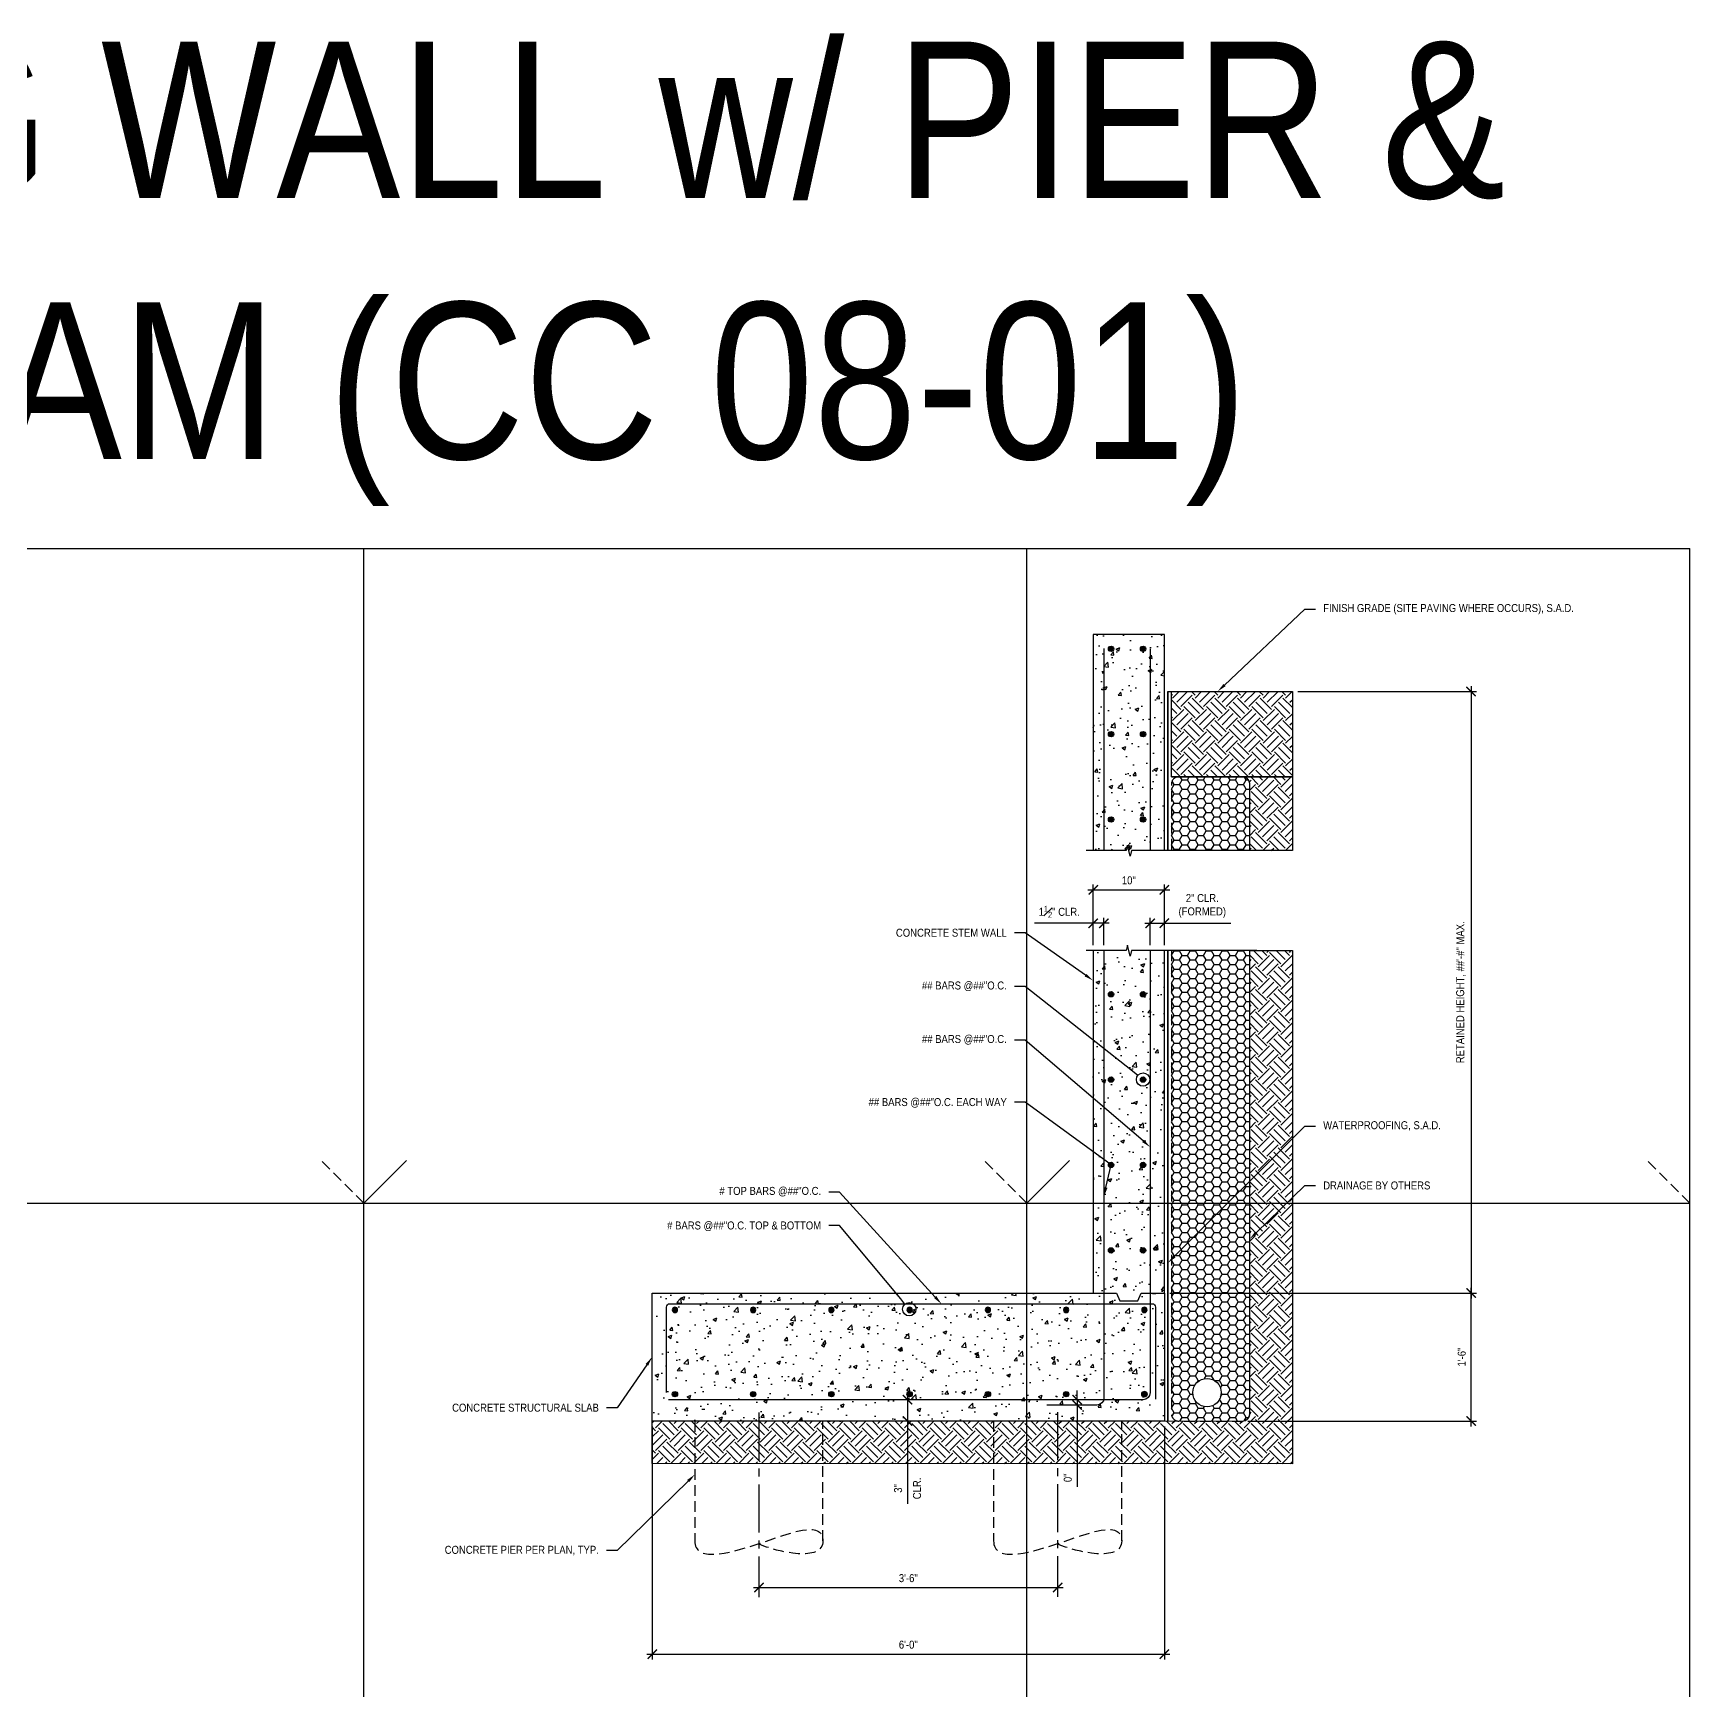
# Model space of a CAD drawing. Header units: inches. Extents: x -2661 to 42767, y -1222 to 9099.
# Drawn here: x 84.8 to 318.2, y 1591 to 1824 of the extents above; entities that cross this region are included whole.
import ezdxf
from ezdxf import colors
from ezdxf.entities.mleader import LeaderData, LeaderLine
from ezdxf.math import Vec2, Vec3

# ---------------------------------------------------------------- set-up
doc = ezdxf.new("R2010")
doc.units = ezdxf.units.IN
doc.header["$LTSCALE"] = 12
doc.header["$MEASUREMENT"] = 0
doc.header["$PDMODE"] = 3
for name, pattern in [('CENTER2', [1.125, 0.75, -0.125, 0.125, -0.125]), ('HIDDEN', [0.375, 0.25, -0.125]), ('HIDDEN2', [0.1875, 0.125, -0.0625])]:
    doc.linetypes.add(name, pattern=pattern)
doc.layers.get('0').update_dxf_attribs({"linetype": 'CONTINUOUS'})
doc.layers.get('DefPoints').update_dxf_attribs({"color": 251, "linetype": 'CONTINUOUS'})
for name, color, linetype in [('S-ANNO-DIMS', 2, 'CONTINUOUS'), ('S-ANNO-NOTE', 4, 'CONTINUOUS'), ('S-BREAK', 2, 'CONTINUOUS'), ('S-CONC', 4, 'CONTINUOUS'), ('S-GRADE', 3, 'CONTINUOUS'), ('S-GRID', 1, 'CENTER2'), ('S-MEMBRANE', 6, 'HIDDEN'), ('S-REBAR', 7, 'CONTINUOUS')]:
    doc.layers.add(name, color=color, linetype=linetype)
doc.layers.add('S-ANNO-GRID-NONPLOT', color=251, linetype='CONTINUOUS', plot=False)
doc.layers.add('S-ANNO-NONPLOT', color=253, linetype='CONTINUOUS', plot=False, transparency=0.5)
doc.layers.add('S-HATCH-SOIL', color=7, linetype='CONTINUOUS', true_color=0x8f8f8f, transparency=0.8)
doc.layers.add('S-HATCH2', color=2, linetype='CONTINUOUS', transparency=0.5)
doc.styles.add('Arial', font='arial.ttf', dxfattribs={"width": 0.85})
doc.dimstyles.new('DIM-12_Se', dxfattribs={"dimscale": 12, "dimtxt": 0.09375, "dimasz": 0.109375, "dimexe": 0.0625, "dimexo": 0.0625, "dimgap": 0.0625, "dimtad": 1, "dimdec": 4, "dimzin": 11, "dimdsep": 46, "dimlunit": 4, "dimtxsty": 'Arial', "dimblk": 'ARCHTICK', "dimcen": 0.125, "dimdle": 0.0625, "dimclrd": 256, "dimclre": 256, "dimclrt": 4, "dimadec": 0, "dimazin": 0, "dimtfac": 0.75, "dimtdec": 4, "dimtmove": 0, "dimatfit": 3, "dimfxl": 1, "dimfrac": 1, "dimtolj": 1, "dimtzin": 0, "dimarcsym": 0})

# ---------------------------------------------------------------- blocks, each defined once
blk = doc.blocks.new('Se_24x36_STARTERS_GRID')
for p, q in [((-279.63, 276), (-186.42, 276)), ((-186.42, -92), (-186.42, 276)), ((-186.42, 276), (-93.21, 276)), ((-93.21, -92), (-93.21, 276)), ((-93.21, 276), (0, 276)), ((0, 184), (0, 276)), ((-186.42, 184), (-180.42, 190)), ((-93.21, 184), (-87.21, 190)), ((-279.63, 184), (-186.42, 184)), ((-186.42, 184), (-93.21, 184)), ((-93.21, 184), (0, 184)), ((0, 92), (0, 184))]:
    blk.add_line(p, q)
at = {"linetype": 'HIDDEN2'}
for p, q in [((-186.42, 184), (-192.42, 190)), ((-93.21, 184), (-99.21, 190)), ((0, 184), (-6, 190))]:
    blk.add_line(p, q, dxfattribs=at)
blk = doc.blocks.new('*U521')
h = blk.add_hatch(color=256)
h.dxf.hatch_style = 1
h.paths.add_polyline_path([(0.375, 0, 1), (-0.375, 0, 1)])
at = {"color": 0}
blk.add_circle((0, 0), 0.375, dxfattribs=at)
blk = doc.blocks.new('*U226')
at = {"color": 0, "linetype": 'ByBlock'}
blk.add_open_spline([(0, 0), (0, -2.97), (9.04, -0.78), (17.92, 3.04), (18.01, 0), (18.01, -3.04), (11.7, -1.6), (8.9, -0.41)], degree=3, knots=[0, 0, 0, 0, 8.908055, 18.018583, 18.018583, 18.018583, 27.129112, 27.129112, 27.129112, 27.129112], dxfattribs=at)
blk = doc.blocks.new('_ARCHTICK')
at = {"color": 0, "linetype": 'ByBlock', "const_width": 0.15}
blk.add_lwpolyline([(-0.5, -0.5), (0.5, 0.5)], dxfattribs=at)
blk = doc.blocks.new('*D2153')
at = {"layer": 'DefPoints', "color": 0, "transparency": 16777216}
for p in [(171.87, 1628.9), (243.87, 1628.9), (243.87, 1596.13)]:
    blk.add_point(p, dxfattribs=at)
at = {"layer": 'S-ANNO-DIMS', "lineweight": -2, "transparency": 16777216}
for p, q in [((171.87, 1628.15), (171.87, 1595.38)), ((243.87, 1628.15), (243.87, 1595.38)), ((171.12, 1596.13), (244.62, 1596.13))]:
    blk.add_line(p, q, dxfattribs=at)
at = {"layer": 'S-ANNO-DIMS', "lineweight": -2, "transparency": 16777216, "xscale": 1.3125, "yscale": 1.3125, "zscale": 1.3125, "rotation": 180}
blk.add_blockref('_ARCHTICK', (171.87, 1596.13), dxfattribs=at)
at = {"layer": 'S-ANNO-DIMS', "lineweight": -2, "transparency": 16777216, "xscale": 1.3125, "yscale": 1.3125, "zscale": 1.3125}
blk.add_blockref('_ARCHTICK', (243.87, 1596.13), dxfattribs=at)
at = {"layer": 'S-ANNO-DIMS', "color": 4, "transparency": 16777216, "insert": (207.87, 1597.46), "char_height": 1.125, "attachment_point": 5, "style": 'Arial'}
blk.add_mtext('\\A1;6\'-0"', dxfattribs=at)
blk = doc.blocks.new('*D2133')
at = {"layer": 'DefPoints', "color": 0, "transparency": 16777216}
for p in [(186.87, 1605.49), (228.87, 1605.49), (228.87, 1605.49)]:
    blk.add_point(p, dxfattribs=at)
at = {"layer": 'S-ANNO-DIMS', "lineweight": -2, "transparency": 16777216}
blk.add_line((186.12, 1605.49), (229.62, 1605.49), dxfattribs=at)
at = {"layer": 'S-ANNO-DIMS', "lineweight": -2, "transparency": 16777216, "xscale": 1.3125, "yscale": 1.3125, "zscale": 1.3125, "rotation": 180}
blk.add_blockref('_ARCHTICK', (186.87, 1605.49), dxfattribs=at)
at = {"layer": 'S-ANNO-DIMS', "lineweight": -2, "transparency": 16777216, "xscale": 1.3125, "yscale": 1.3125, "zscale": 1.3125}
blk.add_blockref('_ARCHTICK', (228.87, 1605.49), dxfattribs=at)
at = {"layer": 'S-ANNO-DIMS', "color": 4, "transparency": 16777216, "insert": (207.87, 1606.81), "char_height": 1.125, "attachment_point": 5, "style": 'Arial'}
blk.add_mtext('\\A1;3\'-6"', dxfattribs=at)
blk = doc.blocks.new('*D2134')
at = {"layer": 'DefPoints', "color": 0, "transparency": 16777216}
for p in [(261.87, 1731.47), (243.87, 1646.9), (286.99, 1646.9)]:
    blk.add_point(p, dxfattribs=at)
at = {"layer": 'S-ANNO-DIMS', "lineweight": -2, "transparency": 16777216}
for p, q in [((262.62, 1731.47), (287.74, 1731.47)), ((286.99, 1732.22), (286.99, 1646.15)), ((244.62, 1646.9), (287.74, 1646.9))]:
    blk.add_line(p, q, dxfattribs=at)
at = {"layer": 'S-ANNO-DIMS', "lineweight": -2, "transparency": 16777216, "xscale": 1.3125, "yscale": 1.3125, "zscale": 1.3125}
for p, rotation in [((286.99, 1731.47), 90), ((286.99, 1646.9), 270)]:
    blk.add_blockref('_ARCHTICK', p, dxfattribs=dict(at, rotation=rotation))
at = {"layer": 'S-ANNO-DIMS', "color": 4, "transparency": 16777216, "insert": (285.56, 1689.18), "char_height": 1.125, "attachment_point": 5, "rotation": 90, "style": 'Arial'}
blk.add_mtext('\\A1;RETAINED HEIGHT, ##\'-#" MAX.', dxfattribs=at)
blk = doc.blocks.new('*D2135')
at = {"layer": 'DefPoints', "color": 0, "transparency": 16777216}
for p in [(286.99, 1646.9), (286.99, 1646.9), (254.87, 1628.9)]:
    blk.add_point(p, dxfattribs=at)
at = {"layer": 'S-ANNO-DIMS', "lineweight": -2, "transparency": 16777216}
for p, q in [((286.99, 1628.15), (286.99, 1647.65)), ((255.62, 1628.9), (287.74, 1628.9))]:
    blk.add_line(p, q, dxfattribs=at)
at = {"layer": 'S-ANNO-DIMS', "lineweight": -2, "transparency": 16777216, "xscale": 1.3125, "yscale": 1.3125, "zscale": 1.3125}
for p, rotation in [((286.99, 1646.9), 90), ((286.99, 1628.9), 270)]:
    blk.add_blockref('_ARCHTICK', p, dxfattribs=dict(at, rotation=rotation))
at = {"layer": 'S-ANNO-DIMS', "color": 4, "transparency": 16777216, "insert": (285.67, 1637.9), "char_height": 1.125, "attachment_point": 5, "rotation": 90, "style": 'Arial'}
blk.add_mtext('\\A1;1\'-6"', dxfattribs=at)
blk = doc.blocks.new('_DotBlank')
at = {"color": 0, "lineweight": -2}
blk.add_line((-0.5, 0), (-1, 0), dxfattribs=at)
blk.add_circle((0, 0), 0.5, dxfattribs=at)
blk = doc.blocks.new('*D2136')
at = {"layer": 'DefPoints', "color": 0, "transparency": 16777216}
for p in [(207.87, 1631.9), (207.77, 1628.9), (207.87, 1628.9)]:
    blk.add_point(p, dxfattribs=at)
at = {"layer": 'S-ANNO-DIMS', "lineweight": -2, "transparency": 16777216}
for p, q in [((207.12, 1631.9), (207.02, 1631.9)), ((207.77, 1632.65), (207.77, 1628.9)), ((207.12, 1628.9), (207.02, 1628.9)), ((207.77, 1628.9), (207.77, 1617.25))]:
    blk.add_line(p, q, dxfattribs=at)
at = {"layer": 'S-ANNO-DIMS', "lineweight": -2, "transparency": 16777216, "xscale": 1.3125, "yscale": 1.3125, "zscale": 1.3125}
for p, rotation in [((207.77, 1631.9), 90), ((207.77, 1628.9), 270)]:
    blk.add_blockref('_ARCHTICK', p, dxfattribs=dict(at, rotation=rotation))
at = {"layer": 'S-ANNO-DIMS', "color": 4, "transparency": 16777216, "char_height": 1.125, "attachment_point": 5, "rotation": 90, "style": 'Arial'}
for s, insert in [('\\A1;3"', (206.44, 1619.43)), ('\\A1;CLR.', (209.1, 1619.43))]:
    blk.add_mtext(s, dxfattribs=dict(at, insert=insert))
blk = doc.blocks.new('*D2137')
at = {"layer": 'DefPoints', "color": 0, "transparency": 16777216}
for p in [(231.62, 1631.9), (231.62, 1631.15), (231.62, 1631.15)]:
    blk.add_point(p, dxfattribs=at)
at = {"layer": 'S-ANNO-DIMS', "lineweight": -2, "transparency": 16777216}
for p, q in [((231.62, 1631.9), (231.62, 1633.21)), ((231.62, 1631.9), (231.62, 1631.15)), ((231.62, 1631.15), (231.62, 1619.63))]:
    blk.add_line(p, q, dxfattribs=at)
at = {"layer": 'S-ANNO-DIMS', "lineweight": -2, "transparency": 16777216, "xscale": 1.3125, "yscale": 1.3125, "zscale": 1.3125}
for p, rotation in [((231.62, 1631.9), 270), ((231.62, 1631.15), 90)]:
    blk.add_blockref('_ARCHTICK', p, dxfattribs=dict(at, rotation=rotation))
at = {"layer": 'S-ANNO-DIMS', "color": 4, "transparency": 16777216, "insert": (230.29, 1620.93), "char_height": 1.125, "attachment_point": 5, "rotation": 90, "style": 'Arial'}
blk.add_mtext('\\A1;0"', dxfattribs=at)
blk = doc.blocks.new('*D2138')
at = {"layer": 'DefPoints', "color": 0, "transparency": 16777216}
for p in [(243.87, 1698.88), (241.87, 1695.04), (243.87, 1695.04)]:
    blk.add_point(p, dxfattribs=at)
at = {"layer": 'S-ANNO-DIMS', "lineweight": -2, "transparency": 16777216}
for p, q in [((241.12, 1698.88), (243.87, 1698.88)), ((241.87, 1695.79), (241.87, 1699.63)), ((243.87, 1695.79), (243.87, 1699.63)), ((243.87, 1698.88), (253.23, 1698.88))]:
    blk.add_line(p, q, dxfattribs=at)
at = {"layer": 'S-ANNO-DIMS', "lineweight": -2, "transparency": 16777216, "xscale": 1.3125, "yscale": 1.3125, "zscale": 1.3125, "rotation": 180}
blk.add_blockref('_ARCHTICK', (241.87, 1698.88), dxfattribs=at)
at = {"layer": 'S-ANNO-DIMS', "lineweight": -2, "transparency": 16777216, "xscale": 1.3125, "yscale": 1.3125, "zscale": 1.3125}
blk.add_blockref('_ARCHTICK', (243.87, 1698.88), dxfattribs=at)
at = {"layer": 'S-ANNO-DIMS', "color": 4, "transparency": 16777216, "insert": (249.2, 1701.32), "char_height": 1.125, "attachment_point": 5, "style": 'Arial'}
blk.add_mtext('\\A1;2" CLR.\\P(FORMED)', dxfattribs=at)
blk = doc.blocks.new('*D2139')
at = {"layer": 'DefPoints', "color": 0, "transparency": 16777216}
for p in [(243.87, 1703.59), (233.87, 1695.04), (243.87, 1695.04)]:
    blk.add_point(p, dxfattribs=at)
at = {"layer": 'S-ANNO-DIMS', "lineweight": -2, "transparency": 16777216}
for p, q in [((233.12, 1703.59), (244.62, 1703.59)), ((233.87, 1695.79), (233.87, 1704.34)), ((243.87, 1695.79), (243.87, 1704.34))]:
    blk.add_line(p, q, dxfattribs=at)
at = {"layer": 'S-ANNO-DIMS', "lineweight": -2, "transparency": 16777216, "xscale": 1.3125, "yscale": 1.3125, "zscale": 1.3125, "rotation": 180}
blk.add_blockref('_ARCHTICK', (233.87, 1703.59), dxfattribs=at)
at = {"layer": 'S-ANNO-DIMS', "lineweight": -2, "transparency": 16777216, "xscale": 1.3125, "yscale": 1.3125, "zscale": 1.3125}
blk.add_blockref('_ARCHTICK', (243.87, 1703.59), dxfattribs=at)
at = {"layer": 'S-ANNO-DIMS', "color": 4, "transparency": 16777216, "insert": (238.87, 1704.91), "char_height": 1.125, "attachment_point": 5, "style": 'Arial'}
blk.add_mtext('\\A1;10"', dxfattribs=at)
blk = doc.blocks.new('*D2140')
at = {"layer": 'DefPoints', "color": 0, "transparency": 16777216}
for p in [(233.87, 1698.88), (233.87, 1698.88), (235.37, 1695.04)]:
    blk.add_point(p, dxfattribs=at)
at = {"layer": 'S-ANNO-DIMS', "lineweight": -2, "transparency": 16777216}
for p, q in [((233.87, 1698.88), (225.62, 1698.88)), ((236.12, 1698.88), (233.87, 1698.88)), ((235.37, 1695.79), (235.37, 1699.63))]:
    blk.add_line(p, q, dxfattribs=at)
at = {"layer": 'S-ANNO-DIMS', "lineweight": -2, "transparency": 16777216, "xscale": 1.3125, "yscale": 1.3125, "zscale": 1.3125, "rotation": 180}
blk.add_blockref('_ARCHTICK', (233.87, 1698.88), dxfattribs=at)
at = {"layer": 'S-ANNO-DIMS', "lineweight": -2, "transparency": 16777216, "xscale": 1.3125, "yscale": 1.3125, "zscale": 1.3125}
blk.add_blockref('_ARCHTICK', (235.37, 1698.88), dxfattribs=at)
at = {"layer": 'S-ANNO-DIMS', "color": 4, "transparency": 16777216, "insert": (229.09, 1700.49), "char_height": 1.125, "attachment_point": 5, "style": 'Arial'}
blk.add_mtext('\\A1;1{\\H0.75x;\\S1#2;}" CLR.', dxfattribs=at)
blk = doc.blocks.new('*U2124')
at = {"layer": 'S-REBAR', "linetype": 'ByBlock'}
blk.add_blockref('*U521', (0, 0), dxfattribs=at)
blk = doc.blocks.new('*U2125')
at = {"layer": 'S-REBAR', "color": 0, "linetype": 'ByBlock', "lineweight": -2, "transparency": 16777216}
for p in [(0, 0), (0, -12), (0, -24)]:
    blk.add_blockref('*U2124', p, dxfattribs=at)
blk = doc.blocks.new('*U2122')
at = {"layer": 'S-REBAR', "linetype": 'ByBlock'}
blk.add_blockref('*U521', (0, 0), dxfattribs=at)
blk = doc.blocks.new('*U2126')
at = {"layer": 'S-REBAR', "color": 0, "linetype": 'ByBlock', "lineweight": -2, "transparency": 16777216}
for p in [(0, 36), (0, 24), (0, 12), (0, 0)]:
    blk.add_blockref('*U2122', p, dxfattribs=at)
blk = doc.blocks.new('*U2127')
at = {"layer": 'S-REBAR', "linetype": 'ByBlock'}
blk.add_blockref('*U521', (0, 0), dxfattribs=at)
blk = doc.blocks.new('*U2128')
at = {"layer": 'S-REBAR', "color": 0, "linetype": 'ByBlock', "lineweight": -2, "transparency": 16777216}
for p in [(0, 36), (0, 24), (0, 12), (0, 0)]:
    blk.add_blockref('*U2127', p, dxfattribs=at)
blk = doc.blocks.new('*U2131')
at = {"layer": 'S-REBAR', "linetype": 'ByBlock'}
blk.add_blockref('*U521', (0, 0), dxfattribs=at)
blk = doc.blocks.new('*U2123')
at = {"layer": 'S-REBAR', "color": 0, "linetype": 'ByBlock', "lineweight": -2, "transparency": 16777216}
for p in [(-66, 0), (-55, 0), (-44, 0), (-33, 0), (-22, 0), (-11, 0), (0, 0)]:
    blk.add_blockref('*U2131', p, dxfattribs=at)
blk = doc.blocks.new('*U2129')
at = {"layer": 'S-REBAR', "linetype": 'ByBlock'}
blk.add_blockref('*U521', (0, 0), dxfattribs=at)
blk = doc.blocks.new('*U2130')
at = {"layer": 'S-REBAR', "color": 0, "linetype": 'ByBlock', "lineweight": -2, "transparency": 16777216}
for p in [(-66, 0), (-55, 0), (-44, 0), (-33, 0), (-22, 0), (-11, 0), (0, 0)]:
    blk.add_blockref('*U2129', p, dxfattribs=at)
blk = doc.blocks.new('*U2132')
at = {"layer": 'S-REBAR', "linetype": 'ByBlock'}
blk.add_blockref('*U521', (0, 0), dxfattribs=at)
blk = doc.blocks.new('*U2121')
at = {"layer": 'S-REBAR', "color": 0, "linetype": 'ByBlock', "lineweight": -2, "transparency": 16777216}
for p in [(0, 0), (0, -12), (0, -24)]:
    blk.add_blockref('*U2132', p, dxfattribs=at)

msp = doc.modelspace()

# ---------------------------------------------------------------- hatches: boundary and pattern name
at = {"layer": 'S-HATCH-SOIL'}
h = msp.add_hatch(dxfattribs=at)
h.set_pattern_fill('EARTH', color=256, scale=9, angle=45, style=0)
h.set_pattern_definition([(45, (-2188.0133, -268.9315), (2e-16, 3.1819805), [2.25, -2.25]), (45, (-2188.61, -268.335), (2e-16, 3.1819805), [2.25, -2.25]), (45, (-2189.2066, -267.7383), (2e-16, 3.1819805), [2.25, -2.25]), (135, (-2189.2066, -267.3406), (-3.1819805, 7e-16), [2.25, -2.25]), (135, (-2188.61, -266.744), (-3.1819805, 7e-16), [2.25, -2.25]), (135, (-2188.0133, -266.1473), (-3.1819805, 7e-16), [2.25, -2.25])])
h.paths.add_polyline_path([(244.86703, 1719.46662), (244.86703, 1731.46662), (257.86703, 1731.46662), (261.86703, 1731.46662), (261.86703, 1725.46662), (261.86703, 1719.46662)])
h = msp.add_hatch(dxfattribs=at)
h.set_pattern_fill('EARTH', color=256, scale=9, angle=45, style=0)
h.set_pattern_definition([(45, (-2179.1377, -154.1903), (2e-16, 3.1819805), [2.25, -2.25]), (45, (-2179.7343, -153.5937), (2e-16, 3.1819805), [2.25, -2.25]), (45, (-2180.331, -152.997), (2e-16, 3.1819805), [2.25, -2.25]), (135, (-2180.331, -152.5993), (-3.1819805, 7e-16), [2.25, -2.25]), (135, (-2179.7343, -152.0027), (-3.1819805, 7e-16), [2.25, -2.25]), (135, (-2179.1377, -151.406), (-3.1819805, 7e-16), [2.25, -2.25])])
edge = h.paths.add_edge_path()
edge.add_line((255.86703, 1709.08896), (255.86703, 1718.46662))
edge.add_arc((254.86703, 1718.46662), 1, 360, 450)
edge.add_line((254.86703, 1719.46662), (244.86703, 1719.46662))
edge.add_line((244.86703, 1719.46662), (261.86703, 1719.46662))
edge.add_line((261.86703, 1719.46662), (261.86703, 1709.08896))
edge.add_line((261.86703, 1709.08896), (255.86703, 1709.08896))
h = msp.add_hatch(dxfattribs=at)
h.set_pattern_fill('HONEY', color=256, scale=6, style=0)
h.set_pattern_definition([(0, (-2179.1377, -154.1903), (1.125, 0.64951905), [0.75, -1.5]), (120, (-2179.1377, -154.1903), (-1.125, 0.64951905), [0.75, -1.5]), (60, (-2179.1377, -154.1903), (2e-16, 1.2990381), [-1.5, 0.75])])
h.paths.add_polyline_path([(255.86703, 1709.08896), (255.86703, 1718.46662, 0.414213562), (254.86703, 1719.46662), (245.86703, 1719.46662, 0.414213562), (244.86703, 1718.46662), (244.86703, 1709.08896)])
h = msp.add_hatch(dxfattribs=at)
h.set_pattern_fill('EARTH', color=256, scale=9, angle=45, style=0)
h.set_pattern_definition([(45, (-2179.1377, -176.2426), (2e-16, 3.1819805), [2.25, -2.25]), (45, (-2179.7343, -175.646), (2e-16, 3.1819805), [2.25, -2.25]), (45, (-2180.331, -175.0493), (2e-16, 3.1819805), [2.25, -2.25]), (135, (-2180.331, -174.6516), (-3.1819805, 7e-16), [2.25, -2.25]), (135, (-2179.7343, -174.055), (-3.1819805, 7e-16), [2.25, -2.25]), (135, (-2179.1377, -173.4583), (-3.1819805, 7e-16), [2.25, -2.25])])
edge = h.paths.add_edge_path()
edge.add_line((261.86703, 1695.03669), (261.86703, 1622.89862))
edge.add_line((261.86703, 1622.89862), (171.86578, 1622.92714))
edge.add_line((171.86578, 1622.92714), (171.86578, 1628.92714))
edge.add_line((171.86578, 1628.92714), (254.86703, 1628.89862))
edge.add_arc((254.86703, 1629.89862), 1, 270, 360)
edge.add_line((255.86703, 1629.89862), (255.86703, 1695.03669))
edge.add_line((255.86703, 1695.03669), (261.86703, 1695.03669))
h = msp.add_hatch(dxfattribs=at)
h.set_pattern_fill('HONEY', color=256, scale=6, style=0)
h.set_pattern_definition([(0, (-2179.1377, -176.24256), (1.125, 0.64951905), [0.75, -1.5]), (120, (-2179.1377, -176.24256), (-1.125, 0.64951905), [0.75, -1.5]), (60, (-2179.1377, -176.24256), (2e-16, 1.2990381), [-1.5, 0.75])])
h.paths.add_polyline_path([(244.86703, 1629.89862, 0.414213562), (245.86703, 1628.89862), (254.86703, 1628.89862, 0.414213562), (255.86703, 1629.89862), (255.86703, 1695.03669), (244.86703, 1695.03669)])
edge = h.paths.add_edge_path(flags=0)
edge.add_arc((249.86703, 1632.89862), 2, 180, 360)
edge.add_arc((249.86703, 1632.89862), 2, 0, 180)
at = {"layer": 'S-HATCH2'}
h = msp.add_hatch(dxfattribs=at)
h.set_pattern_fill('AR-CONC', color=256, scale=0.75, style=0)
h.set_pattern_definition([(50, (-1929.993, 483.0233), (5.379451, -0.470641), [0.5625, -6.1875]), (355, (-1929.993, 483.0233), (-1.040635, 5.641441), [0.45, -4.95]), (100.45144, (-1929.545, 482.984), (4.338816, 5.1708), [0.478051, -5.258566]), (46.1842, (-1929.993, 484.523), (8.00431, -1.241395), [0.84375, -9.28125]), (96.63564, (-1929.326, 484.42), (7.009965, 7.30589), [0.717078, -7.887853]), (351.18416, (-1929.993, 484.523), (7.009965, 7.30589), [0.675, -7.425]), (21, (-1929.243, 484.1483), (4.476803, -3.019642), [0.5625, -6.1875]), (326, (-1929.243, 484.1483), (1.824865, 5.438625), [0.45, -4.95]), (71.45144, (-1928.87, 483.8967), (6.301668, 2.418984), [0.478051, -5.258566]), (37.5, (-1929.9932, 483.0233), (0.0911989, 2.4967039), [0, -4.89, 0, -5.025, 0, -4.96875]), (7.5, (-1929.9932, 483.0233), (1.9730215, 2.9580878), [0, -2.865, 0, -4.7775, 0, -1.89375]), (327.5, (-1931.6657, 483.0233), (4.0036683, -0.1691615), [0, -1.875, 0, -5.85, 0, -7.7625]), (317.5, (-1932.4157, 483.0233), (4.3738963, 0.7507874), [0, -2.4375, 0, -3.885, 0, -5.5125])])
h.paths.add_polyline_path([(233.86703, 1709.08896), (238.48845, 1709.08896), (238.67774, 1709.86731), (239.05631, 1708.31061), (239.2456, 1709.08896), (243.86703, 1709.08896), (243.86703, 1739.46662), (233.86703, 1739.46662)])
h = msp.add_hatch(dxfattribs=at)
h.set_pattern_fill('AR-CONC', color=256, scale=0.75, style=0)
h.set_pattern_definition([(50, (-1929.993, 460.971), (5.379451, -0.470641), [0.5625, -6.1875]), (355, (-1929.993, 460.971), (-1.040635, 5.641441), [0.45, -4.95]), (100.45144, (-1929.545, 460.932), (4.338816, 5.1708), [0.478051, -5.258566]), (46.1842, (-1929.993, 462.471), (8.00431, -1.241395), [0.84375, -9.28125]), (96.63564, (-1929.326, 462.3676), (7.009965, 7.30589), [0.717078, -7.887853]), (351.18416, (-1929.993, 462.471), (7.009965, 7.30589), [0.675, -7.425]), (21, (-1929.243, 462.096), (4.476803, -3.019642), [0.5625, -6.1875]), (326, (-1929.243, 462.096), (1.824865, 5.438625), [0.45, -4.95]), (71.45144, (-1928.87, 461.8444), (6.301668, 2.418984), [0.478051, -5.258566]), (37.5, (-1929.9932, 460.971), (0.0911989, 2.4967039), [0, -4.89, 0, -5.025, 0, -4.96875]), (7.5, (-1929.9932, 460.971), (1.9730215, 2.9580878), [0, -2.865, 0, -4.7775, 0, -1.89375]), (327.5, (-1931.6657, 460.971), (4.0036683, -0.1691615), [0, -1.875, 0, -5.85, 0, -7.7625]), (317.5, (-1932.4157, 460.971), (4.3738963, 0.7507874), [0, -2.4375, 0, -3.885, 0, -5.5125])])
h.paths.add_polyline_path([(243.86703, 1695.03669), (239.2456, 1695.03669), (239.05631, 1694.25834), (238.67774, 1695.81504), (238.48845, 1695.03669), (233.86703, 1695.03669), (233.86703, 1646.89862), (237.36703, 1646.89862), (237.86703, 1645.79305), (239.86703, 1645.79305), (240.36703, 1646.89862), (243.86703, 1646.89862)])
h = msp.add_hatch(dxfattribs=at)
h.set_pattern_fill('AR-CONC', color=256, scale=0.75, style=0)
h.set_pattern_definition([(50, (43.971, 1286.735), (5.37945, -0.47064), [0.5625, -6.1875]), (355, (43.971, 1286.735), (-1.040635, 5.64144), [0.45, -4.95]), (100.4514, (44.4193, 1286.696), (4.338816, 5.1708), [0.47805, -5.258566]), (46.1842, (43.971, 1288.235), (8.00431, -1.24139), [0.84375, -9.28125]), (96.6356, (44.638, 1288.132), (7.00996, 7.30589), [0.71708, -7.88785]), (351.1842, (43.971, 1288.235), (7.00996, 7.30589), [0.675, -7.425]), (21, (44.721, 1287.86), (4.476803, -3.01964), [0.5625, -6.1875]), (326, (44.721, 1287.86), (1.824865, 5.438625), [0.45, -4.95]), (71.4514, (45.094, 1287.6086), (6.30167, 2.418984), [0.47805, -5.258566]), (37.5, (43.971, 1286.7352), (0.091199, 2.496704), [0, -4.89, 0, -5.025, 0, -4.96875]), (7.5, (43.971, 1286.7352), (1.973022, 2.958088), [0, -2.865, 0, -4.7775, 0, -1.89375]), (327.5, (42.2985, 1286.7352), (4.003668, -0.169162), [0, -1.875, 0, -5.85, 0, -7.7625]), (317.5, (41.5485, 1286.7352), (4.373896, 0.750787), [0, -2.4375, 0, -3.885, 0, -5.5125])])
h.paths.add_polyline_path([(171.86703, 1646.89862), (237.11703, 1646.89862), (237.61703, 1645.79305), (240.11703, 1645.79305), (240.61703, 1646.89862), (243.86703, 1646.89862), (243.86703, 1628.89862), (171.86703, 1628.89862)])

# ---------------------------------------------------------------- linework, layer by layer
at = {"layer": 'S-ANNO-NONPLOT'}
msp.add_lwpolyline([(244.86703, 1719.46662), (244.86703, 1731.46662), (257.86703, 1731.46662), (261.86703, 1731.46662), (261.86703, 1725.46662), (261.86703, 1725.46662), (261.86703, 1719.46662)], close=True, dxfattribs=at)
for points in [[(255.86703, 1709.08896), (255.86703, 1718.46662, 0.414213562), (254.86703, 1719.46662), (244.86703, 1719.46662), (244.86703, 1719.46662), (261.86703, 1719.46662), (261.86703, 1709.08896)], [(261.86703, 1695.03669), (261.86703, 1622.89862), (171.86578, 1622.92714), (171.86578, 1628.92714), (254.86703, 1628.89862, 0.414213562), (255.86703, 1629.89862), (255.86703, 1695.03669)]]:
    msp.add_lwpolyline(points, format="xyb", close=True, dxfattribs=at)
at = {"layer": 'S-BREAK'}
for points in [[(256.86703, 1709.08896), (239.2456, 1709.08896), (239.05631, 1708.31061), (238.67774, 1709.86731), (238.48845, 1709.08896), (232.86703, 1709.08896)], [(256.86703, 1695.03669), (239.2456, 1695.03669), (239.05631, 1694.25834), (238.67774, 1695.81504), (238.48845, 1695.03669), (232.86703, 1695.03669)]]:
    msp.add_lwpolyline(points, dxfattribs=at)
at = {"layer": 'S-CONC'}
for points in [[(243.86703, 1709.08896), (243.86703, 1739.46662), (233.86703, 1739.46662), (233.86703, 1709.08896)], [(233.86703, 1695.03669), (233.86703, 1646.89862), (237.11703, 1646.89862), (237.61703, 1645.79305), (240.11703, 1645.79305), (240.61703, 1646.89862), (243.86703, 1646.89862), (243.86703, 1695.03669)]]:
    msp.add_lwpolyline(points, dxfattribs=at)
msp.add_lwpolyline([(171.86703, 1646.89862), (237.11703, 1646.89862), (237.61703, 1645.79305), (240.11703, 1645.79305), (240.61703, 1646.89862), (243.86703, 1646.89862), (243.86703, 1628.89862), (171.86703, 1628.89862)], close=True, dxfattribs=at)
at = {"layer": 'S-CONC', "color": 2, "linetype": 'HIDDEN2'}
for points in [[(195.86703, 1612.04728), (195.86703, 1628.89862), (177.86703, 1628.89862), (177.85996, 1612.04397)], [(237.86703, 1612.04728), (237.86703, 1628.89862), (219.86703, 1628.89862), (219.85996, 1612.04397)]]:
    msp.add_lwpolyline(points, dxfattribs=at)
at = {"layer": 'S-GRADE'}
msp.add_line((244.36703, 1731.46662), (261.86703, 1731.46662), dxfattribs=at)
at = {"layer": 'S-GRID', "color": 1, "linetype": 'CENTER2', "ltscale": 0.75}
for p, q in [((186.86703, 1630.10738), (186.86703, 1604.15326)), ((228.86703, 1630.15152), (228.86703, 1604.1974))]:
    msp.add_line(p, q, dxfattribs=at)
at = {"layer": 'S-MEMBRANE', "color": 4, "linetype": 'HIDDEN2', "const_width": 0.25}
for points in [[(244.36703, 1731.46662), (244.36703, 1709.08896)], [(244.36703, 1695.03669), (244.36703, 1628.89862)]]:
    msp.add_lwpolyline(points, dxfattribs=at)
at = {"layer": 'S-MEMBRANE', "color": 2, "linetype": 'HIDDEN2', "flags": 128}
for points in [[(255.86703, 1709.08896), (255.86703, 1718.46662, 0.414213562), (254.86703, 1719.46662), (245.86703, 1719.46662, 0.414213562), (244.86703, 1718.46662), (244.86703, 1709.08896)], [(244.86703, 1695.03669), (244.86703, 1629.89862, 0.414213562), (245.86703, 1628.89862), (254.86703, 1628.89862, 0.414213562), (255.86703, 1629.89862), (255.86703, 1695.03669)]]:
    msp.add_lwpolyline(points, format="xyb", dxfattribs=at)
at = {"layer": 'S-MEMBRANE', "color": 4, "linetype": 'Continuous'}
msp.add_circle((249.86703, 1632.89862), 2, dxfattribs=at)
at = {"layer": 'S-REBAR'}
for points in [[(235.36703, 1737.51648), (235.36703, 1709.08896)], [(241.86703, 1737.46662), (241.86703, 1709.08896)]]:
    msp.add_lwpolyline(points, dxfattribs=at)
for points in [[(241.86703, 1695.03669), (241.86703, 1632.89862, -0.414213562), (240.86703, 1631.89862), (174.18042, 1631.89862)], [(235.36703, 1695.03669), (235.36703, 1632.14862, -0.414213562), (234.36703, 1631.14862), (227.36703, 1631.14862)], [(173.86703, 1632.93616), (173.86703, 1644.91257, -0.414213562), (174.35309, 1645.39862), (242.13097, 1645.39862, -0.414213562), (242.61703, 1644.91257), (242.61703, 1631.97187)]]:
    msp.add_lwpolyline(points, format="xyb", dxfattribs=at)

# ---------------------------------------------------------------- block references
at = {"layer": 'S-ANNO-GRID-NONPLOT'}
msp.add_blockref('Se_24x36_STARTERS_GRID', (317.73642, 1475.54657), dxfattribs=at)
at = {"layer": 'S-CONC', "color": 2, "linetype": 'HIDDEN2'}
for p in [(177.85996, 1612.04397), (219.85996, 1612.04397)]:
    msp.add_blockref('*U226', p, dxfattribs=at)
at = {"layer": 'S-REBAR'}
for name, p in [('*U2121', (236.36703, 1737.46662)), ('*U2125', (240.86703, 1737.46662)), ('*U2128', (236.36703, 1652.89862)), ('*U2126', (240.86703, 1652.89862)), ('*U2123', (241.06023, 1632.67626))]:
    msp.add_blockref(name, p, dxfattribs=at)
at = {"layer": 'S-REBAR', "xscale": -1, "rotation": 180}
msp.add_blockref('*U2130', (241.06023, 1644.53007), dxfattribs=at)
at = {"layer": 'S-REBAR', "linetype": 'ByBlock', "xscale": -1, "rotation": 180}
msp.add_blockref('*U521', (241.06023, 1632.67626), dxfattribs=at)

# ---------------------------------------------------------------- texts
at = {"layer": 'S-ANNO-NOTE', "color": 2, "insert": (-55.09998, 1757.54657), "char_height": 22, "width": 385.2088404, "attachment_point": 7, "style": 'Arial'}
msp.add_mtext('\\A1;\\pxql,t10;RETAINING WALL w/ PIER & GRADE BEAM (CC 08-01)', dxfattribs=at)

# ---------------------------------------------------------------- dimensions: what is measured, and where the dimension line sits
at = {"layer": 'S-ANNO-DIMS'}
for base, p1, p2, angle, text, picture, middle in [((286.99458, 1646.89862), (261.86703, 1731.46662), (243.86703, 1646.89862), 90, 'RETAINED HEIGHT, ##\'-#" MAX.', '*D2134', (285.56121, 1689.18262)), ((233.86703, 1698.88057), (235.36703, 1695.03669), (233.86703, 1698.88057), 180, '<> CLR.', '*D2140', (229.08517, 1700.48737))]:
    dim = msp.add_linear_dim(base=base, p1=p1, p2=p2, angle=angle, text=text, dimstyle='DIM-12_Se', dxfattribs=at)
    dim.commit()
    dim.dimension.update_dxf_attribs({"geometry": picture, "text_midpoint": middle})
for base, p1, p2, picture, middle in [((243.86703, 1703.58896), (233.86703, 1695.03669), (243.86703, 1695.03669), '*D2139', (238.86703, 1704.91336)), ((243.86703, 1596.13176), (171.86703, 1628.89862), (243.86703, 1628.89862), '*D2153', (207.86703, 1597.45615)), ((228.86703, 1605.48962), (186.86703, 1605.48962), (228.86703, 1605.48962), '*D2133', (207.86703, 1606.81439))]:
    dim = msp.add_linear_dim(base=base, p1=p1, p2=p2, dimstyle='DIM-12_Se', dxfattribs=at)
    dim.commit()
    dim.dimension.update_dxf_attribs({"geometry": picture, "text_midpoint": middle})
dim = msp.add_linear_dim(base=(243.86703, 1698.88057), p1=(241.86703, 1695.03669), p2=(243.86703, 1695.03669), text='<> CLR.\\P(FORMED)', dimstyle='DIM-12_Se', dxfattribs=at)
dim.commit()
dim.dimension.update_dxf_attribs({"geometry": '*D2138', "text_midpoint": (249.204, 1698.88057), "dimtype": 160})
dim = msp.add_linear_dim(base=(286.99458, 1646.89862), p1=(254.86703, 1628.89862), p2=(286.99458, 1646.89862), angle=90, dimstyle='DIM-12_Se', dxfattribs=at)
dim.commit()
dim.dimension.update_dxf_attribs({"geometry": '*D2135', "text_midpoint": (285.67018, 1637.89862)})
for base, p1, p2, text, picture, middle in [((231.61537, 1631.14862), (231.61537, 1631.89862), (231.61537, 1631.14862), '0"', '*D2137', (231.61537, 1620.93066)), ((207.76896, 1628.89862), (207.86703, 1631.89862), (207.86703, 1628.89862), '<>\\XCLR.', '*D2136', (207.76896, 1619.42965))]:
    dim = msp.add_linear_dim(base=base, p1=p1, p2=p2, angle=90, text=text, dimstyle='DIM-12_Se', dxfattribs=at)
    dim.commit()
    dim.dimension.update_dxf_attribs({"geometry": picture, "text_midpoint": middle, "dimtype": 160})

# ---------------------------------------------------------------- leaders
at = {"layer": 'S-ANNO-NOTE'}
ml = msp.add_multileader_mtext('Standard', dxfattribs=at)
ml.set_content('{\\C4;FINISH GRADE (SITE PAVING WHERE OCCURS), S.A.D.}', color=4, style='Arial')
ml.set_leader_properties(color=2)
ml.build(insert=Vec2(0, 0))
ml.multileader.update_dxf_attribs({"dogleg_length": 0.36, "arrow_head_size": 1.3125, "scale": 12})
ctx = ml.context
ctx.base_point, ctx.scale, ctx.char_height, ctx.arrow_head_size, ctx.landing_gap_size, ctx.plane_origin, ctx.plane_y_axis = Vec3(265.11245, 1743.03151), 12, 1.125, 1.3125, 1.08, Vec3(227.36414, 2037.04093), Vec3(0, 1, 0)
notes = []
notes.append((ctx, [(0, (1, 1, 0), (263.61245, 1743.03151), (1, 0), 1.5, [(0, [(251.36703, 1731.46662)], 0, [])])]))
ctx.mtext.insert, ctx.mtext.width, ctx.mtext.flow_direction = Vec3(266.19245, 1743.75938), 20.9354954, 5
ml = msp.add_multileader_mtext('Standard', dxfattribs=at)
ml.set_content('{\\C4;CONCRETE STEM WALL}', color=4, style='Arial')
ml.set_leader_properties(color=2)
ml.build(insert=Vec2(0, 0))
ml.multileader.update_dxf_attribs({"dogleg_length": 0.36, "arrow_head_size": 1.3125, "scale": 12})
ctx = ml.context
ctx.base_point, ctx.scale, ctx.char_height, ctx.arrow_head_size, ctx.landing_gap_size, ctx.plane_origin = Vec3(205.16293, 1697.54241), 12, 1.125, 1.3125, 1.08, Vec3(276.86501, 1942.72181)
ctx.text_align_type = 2
notes.append((ctx, [(0, (1, 1, 0), (224.29578, 1697.54241), (-1, 0), 1.5, [(0, [(233.86703, 1690.8268)], 0, [])])]))
ctx.mtext.insert, ctx.mtext.width, ctx.mtext.alignment, ctx.mtext.flow_direction = Vec3(221.71578, 1698.1145), 25.1297721, 3, 5
ml = msp.add_multileader_mtext('Standard', dxfattribs=at)
ml.set_content('{\\C256;#\\C221;#\\C256; BARS @\\C221;##\\C256;"O.C. }', color=4, style='Arial')
ml.set_leader_properties(color=2)
ml.set_arrow_properties(name='DOTBLANK')
ml.build(insert=Vec2(0, 0))
ml.multileader.update_dxf_attribs({"dogleg_length": 0.36, "arrow_head_size": 1.875, "scale": 12})
ctx = ml.context
ctx.base_point, ctx.scale, ctx.char_height, ctx.arrow_head_size, ctx.landing_gap_size, ctx.plane_origin = Vec3(208.83725, 1689.96928), 12, 1.125, 1.875, 1.08, Vec3(276.86501, 1948.82887)
ctx.text_align_type = 2
notes.append((ctx, [(0, (1, 1, 0), (224.29578, 1689.96928), (-1, 0), 1.5, [(1, [(240.86703, 1676.91369)], 0, [])])]))
ctx.mtext.insert, ctx.mtext.width, ctx.mtext.alignment, ctx.mtext.flow_direction = Vec3(221.71578, 1690.69715), 19.2193138, 3, 5
ml = msp.add_multileader_mtext('Standard', dxfattribs=at)
ml.set_content('{\\C256;#\\C221;#\\C256; BARS @\\C221;##\\C256;"O.C. }', color=4, style='Arial')
ml.set_leader_properties(color=2)
ml.build(insert=Vec2(0, 0))
ml.multileader.update_dxf_attribs({"dogleg_length": 0.36, "arrow_head_size": 1.3125, "scale": 12})
ctx = ml.context
ctx.base_point, ctx.scale, ctx.char_height, ctx.arrow_head_size, ctx.landing_gap_size, ctx.plane_origin = Vec3(208.83725, 1682.44296), 12, 1.125, 1.3125, 1.08, Vec3(276.86501, 1926.78921)
ctx.text_align_type = 2
notes.append((ctx, [(0, (1, 1, 0), (224.29578, 1682.44296), (-1, 0), 1.5, [(0, [(241.86703, 1667.43283)], 0, [])])]))
ctx.mtext.insert, ctx.mtext.width, ctx.mtext.alignment, ctx.mtext.flow_direction = Vec3(221.71578, 1683.17083), 25.1297721, 3, 5
ml = msp.add_multileader_mtext('Standard', dxfattribs=at)
ml.set_content('{\\C256;#\\C221;#} BARS @{\\C221;##}"O.C. EACH WAY', color=4, style='Arial')
ml.set_leader_properties(color=2)
ml.build(insert=Vec2(0, 0))
ml.multileader.update_dxf_attribs({"dogleg_length": 0.36, "arrow_head_size": 1.3125, "scale": 12})
ctx = ml.context
ctx.base_point, ctx.scale, ctx.char_height, ctx.arrow_head_size, ctx.landing_gap_size, ctx.plane_origin = Vec3(210.67082, 1673.74438), 12, 1.125, 1.3125, 1.08, Vec3(276.61335, 1934.27796)
ctx.text_align_type = 2
notes.append((ctx, [(0, (1, 1, 0), (224.29578, 1673.74438), (-1, 0), 1.5, [(1, [(235.36703, 1660.44822), (236.36703, 1664.89862)], 0, [])])]))
ctx.mtext.insert, ctx.mtext.width, ctx.mtext.alignment, ctx.mtext.flow_direction = Vec3(221.71578, 1674.30688), 11.2305542, 3, 5
ml = msp.add_multileader_mtext('Standard', dxfattribs=at)
ml.set_content('{\\C4;WATERPROOFING, S.A.D.}', color=4, style='Arial')
ml.set_leader_properties(color=2)
ml.build(insert=Vec2(0, 0))
ml.multileader.update_dxf_attribs({"dogleg_length": 0.36, "arrow_head_size": 1.3125, "scale": 12})
ctx = ml.context
ctx.base_point, ctx.scale, ctx.char_height, ctx.arrow_head_size, ctx.landing_gap_size, ctx.plane_origin, ctx.plane_y_axis = Vec3(265.11245, 1670.37919), 12, 1.125, 1.3125, 1.08, Vec3(227.36414, 1969.1525), Vec3(0, 1, 0)
notes.append((ctx, [(0, (1, 1, 0), (263.61245, 1670.37919), (1, 0), 1.5, [(0, [(244.36703, 1651.13377)], 0, [])])]))
ctx.mtext.insert, ctx.mtext.width, ctx.mtext.flow_direction = Vec3(266.19245, 1671.05297), 20.9354954, 5
ml = msp.add_multileader_mtext('Standard', dxfattribs=at)
ml.set_content('{\\C221;#} TOP BARS @{\\C221;##}"O.C.', color=4, style='Arial')
ml.set_leader_properties(color=2)
ml.build(insert=Vec2(0, 0))
ml.multileader.update_dxf_attribs({"dogleg_length": 0.36, "arrow_head_size": 1.3125, "scale": 12})
ctx = ml.context
ctx.base_point, ctx.scale, ctx.char_height, ctx.arrow_head_size, ctx.landing_gap_size, ctx.plane_origin = Vec3(180.36414, 1661.09091), 12, 1.125, 1.3125, 1.08, Vec3(206.39681, 1377.04444)
ctx.text_align_type = 2
notes.append((ctx, [(1, (1, 1, 0), (198.19699, 1661.09091), (-1, 0), 1.5, [(0, [(212.52765, 1645.37011)], 0, [])])]))
ctx.mtext.insert, ctx.mtext.width, ctx.mtext.alignment, ctx.mtext.flow_direction = Vec3(195.61699, 1661.81878), 19.2193138, 3, 5
ml = msp.add_multileader_mtext('Standard', dxfattribs=at)
ml.set_content('{\\C4;DRAINAGE BY OTHERS}', color=4, style='Arial')
ml.set_leader_properties(color=2)
ml.build(insert=Vec2(0, 0))
ml.multileader.update_dxf_attribs({"dogleg_length": 0.36, "arrow_head_size": 1.3125, "scale": 12})
ctx = ml.context
ctx.base_point, ctx.scale, ctx.char_height, ctx.arrow_head_size, ctx.landing_gap_size, ctx.plane_origin, ctx.plane_y_axis = Vec3(265.11245, 1662.01368), 12, 1.125, 1.3125, 1.08, Vec3(227.36414, 1960.78698), Vec3(0, 1, 0)
notes.append((ctx, [(0, (1, 1, 0), (263.61245, 1662.01368), (1, 0), 1.5, [(0, [(255.86703, 1654.49544)], 0, [])])]))
ctx.mtext.insert, ctx.mtext.width, ctx.mtext.flow_direction = Vec3(266.19245, 1662.58577), 20.9354954, 5
ml = msp.add_multileader_mtext('Standard', dxfattribs=at)
ml.set_content('{\\C221;#} BARS @{\\C221;##}"O.C. TOP & BOTTOM', color=4, style='Arial')
ml.set_leader_properties(color=2)
ml.set_arrow_properties(name='DOTBLANK')
ml.build(insert=Vec2(0, 0))
ml.multileader.update_dxf_attribs({"dogleg_length": 0.36, "arrow_head_size": 1.875, "scale": 12})
ctx = ml.context
ctx.base_point, ctx.scale, ctx.char_height, ctx.arrow_head_size, ctx.landing_gap_size, ctx.plane_origin = Vec3(179.01652, 1656.38696), 12, 1.125, 1.875, 1.08, Vec3(180.44591, 1374.62963)
ctx.text_align_type = 2
notes.append((ctx, [(1, (1, 1, 0), (198.19699, 1656.38696), (-1, 0), 1.5, [(0, [(208.00488, 1644.62099)], 0, [])])]))
ctx.mtext.insert, ctx.mtext.width, ctx.mtext.defined_height, ctx.mtext.alignment, ctx.mtext.flow_direction = Vec3(195.61699, 1656.95905), 16.6970975, 3.37736, 3, 5
ml = msp.add_multileader_mtext('Standard', dxfattribs=at)
ml.set_content('CONCRETE STRUCTURAL SLAB', color=4, style='Arial')
ml.set_leader_properties(color=2)
ml.build(insert=Vec2(0, 0))
ml.multileader.update_dxf_attribs({"dogleg_length": 0.36, "arrow_head_size": 1.3125, "scale": 12})
ctx = ml.context
ctx.base_point, ctx.scale, ctx.char_height, ctx.arrow_head_size, ctx.landing_gap_size, ctx.plane_origin = Vec3(146.55713, 1630.77185), 12, 1.125, 1.3125, 1.08, Vec3(173.08712, 1914.81832)
ctx.text_align_type = 2
notes.append((ctx, [(1, (1, 1, 0), (166.95086, 1630.77185), (-1, 0), 1.5, [(0, [(171.86703, 1637.89862)], 0, [])])]))
ctx.mtext.insert, ctx.mtext.width, ctx.mtext.alignment, ctx.mtext.flow_direction = Vec3(164.37086, 1631.34394), 17.3000508, 3, 5
ml = msp.add_multileader_mtext('Standard', dxfattribs=at)
ml.set_content('CONCRETE PIER PER PLAN, TYP.', color=4, style='Arial')
ml.set_leader_properties(color=2)
ml.build(insert=Vec2(0, 0))
ml.multileader.update_dxf_attribs({"dogleg_length": 0.36, "arrow_head_size": 1.3125, "scale": 12})
ctx = ml.context
ctx.base_point, ctx.scale, ctx.char_height, ctx.arrow_head_size, ctx.landing_gap_size, ctx.plane_origin = Vec3(152.38921, 1610.68668), 12, 1.125, 1.3125, 1.08, Vec3(212.91552, 1909.61308)
ctx.text_align_type = 2
notes.append((ctx, [(0, (1, 1, 0), (166.95086, 1610.68668), (-1, 0), 1.5, [(0, [(177.86487, 1621.38505)], 0, [])])]))
ctx.mtext.insert, ctx.mtext.width, ctx.mtext.alignment, ctx.mtext.flow_direction = Vec3(164.37086, 1611.36045), 13.62361, 3, 5
for ctx, leaders in notes:
    for number, flags, end, landing, length, lines in leaders:
        leader = LeaderData()
        leader.index, (leader.has_last_leader_line, leader.has_dogleg_vector, leader.attachment_direction) = number, flags
        leader.last_leader_point, leader.dogleg_vector, leader.dogleg_length = Vec3(end), Vec3(landing), length
        for number, points, colour, breaks in lines:
            line = LeaderLine()
            line.index, line.vertices, line.color, line.breaks = number, Vec3.list(points), colors.encode_raw_color(colour), breaks
            leader.lines.append(line)
        ctx.leaders.append(leader)

doc.saveas('drawing.dxf')
